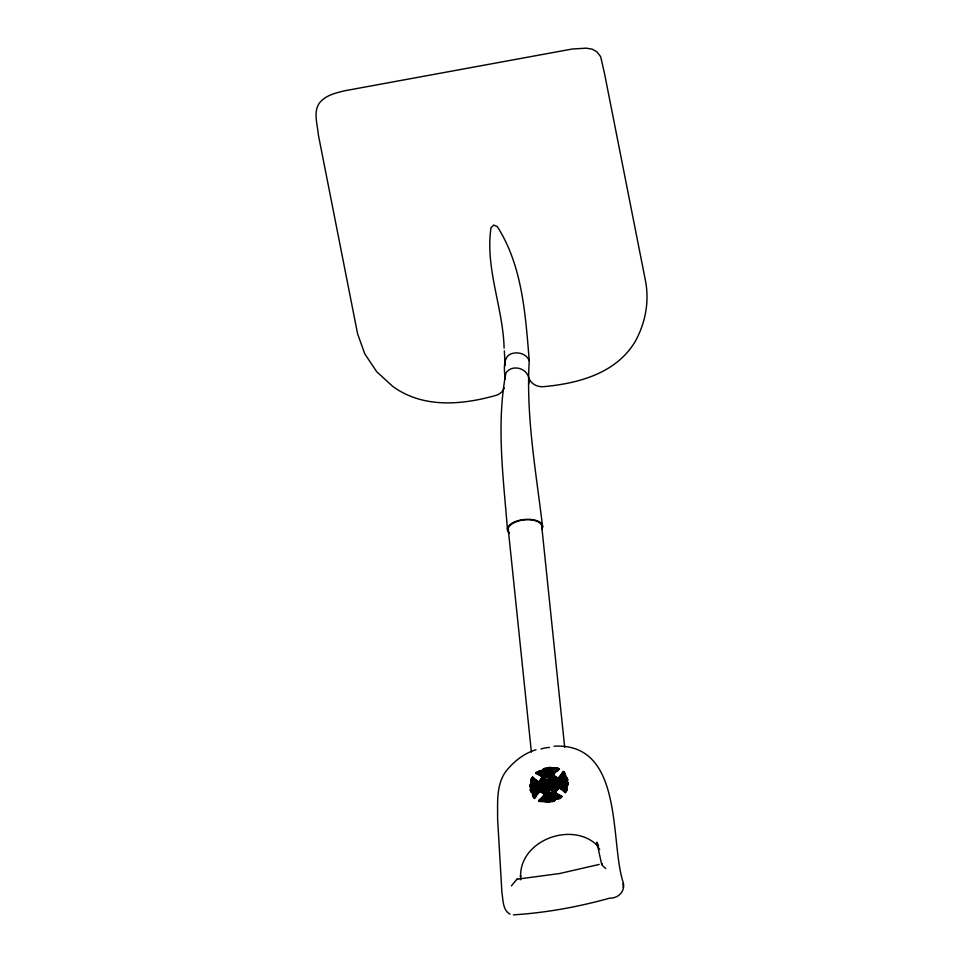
<?xml version="1.0" encoding="UTF-8"?>
<svg xmlns="http://www.w3.org/2000/svg" width="963" height="963" viewBox="0 0 963 963"><rect width="100%" height="100%" fill="white"/><g stroke="black" fill="none" stroke-linecap="round" stroke-linejoin="round"><path stroke-width="1.44" d="M545.913 799.567C546.165 794.09 546.141 802.287 546.755 797.846M533.851 794.415C533.911 791.67 538.606 790.984 539.99 788.035A3.888 3.371 -24.7 0 0 538.1 783.677L536.957 783.545L538.269 784.051A3.888 3.371 -24.7 0 1 540.159 788.396L534.646 793.127M504.106 348.149C503.059 307.654 484.979 268.111 491.01 227.689L493.67 225.065L497.257 226.534C522.536 265.932 525.497 315.202 529.253 360.812C525.894 416.558 536.054 471.738 542.614 526.978M542.927 771.881C545.01 776.948 543.758 769.377 543.252 773.06M555.049 797.894C553.869 793.163 553.003 799.41 554.893 797.292M554.375 783.882L554.327 785.844L553.472 785.615L553.629 782.088L558.01 780.331A25.652 22.221 -24.7 0 0 562.019 775.901L563.608 773.674M505.106 374.342L504.817 379.446M547.02 781.174L544.661 777.045A25.652 22.221 -24.7 0 0 540.207 773.843L537.92 772.639L541.615 771.724L542 773.602M541.76 772.735L541.615 771.724M553.448 789.937L553.677 787.253L553.448 789.937L551.426 790.214L553.316 792.73A25.652 22.221 -24.7 0 0 557.77 795.92C563.596 796.377 555.952 799.796 556.217 797.039M556.361 798.05L555.976 796.172M504.624 373.776C504.106 365.904 503.637 354.372 514.025 353.096C520.02 352.037 527.098 354.793 529.253 360.812L528.916 360.174M543.565 791.742L543.048 789.191L544.143 790.804L544.288 789.359M547.598 790.912L546.394 793.596A25.652 22.221 -24.7 0 1 542.049 798.977L540.797 800.133L541.772 800.759A5.754 4.984 -24.7 0 0 544.685 800.181L544.841 797.882L546.599 794.716A3.876 3.358 -24.7 0 1 548.705 792.705A3.888 3.371 -24.7 0 1 551.606 792.501L555.663 795.799M546.466 796.148L546.767 795.077A3.876 3.358 -24.7 0 1 551.775 792.862L553.304 793.849M556.193 769.016A5.754 4.984 -24.7 0 0 553.292 769.593L553.135 771.881L551.221 774.697A3.876 3.358 -24.7 0 1 546.214 776.912L544.685 775.925M551.51 773.626L551.378 775.059A3.876 3.358 -24.7 0 1 550.138 776.551M553.689 784.797L553.629 782.088M565.474 775.516L565.498 777.105A3.888 3.358 -24.7 0 1 567.014 778.116A3.924 3.395 -24.7 0 1 567.628 780.656L567.183 781.739L567.46 780.295A3.924 3.395 -24.7 0 0 567.303 778.513A3.888 3.358 -24.7 0 0 565.329 776.756M536.945 786.891L538.004 789.082A2.492 2.155 -24.7 0 0 539.148 786.867C538.257 782.823 535.837 786.675 537.836 788.324M537.45 784.833L537.101 787.253M560.875 782.522L560.526 784.941L560.526 782.185M554.074 746.217C623.627 742.365 610.061 839.929 622.724 880.916C626.215 890.077 619.341 898.31 609.675 898.178C578.245 906.881 545.961 912.828 513.387 914.85M543.084 791.839L543.048 789.191M545.323 773.855L545.552 772.675C549.042 773.746 543.108 774.782 546.779 773.301M545.491 774.216L545.552 772.675M552.485 795.558C553.966 798.026 549.849 793.981 552.425 797.099M536.692 789.54L536.078 787.915L535.247 789.106L536.535 789.022M561.285 780.235L561.898 781.86C564.318 780.463 560.49 779.296 561.549 781.258M536.126 785.146C537.198 788.059 533.935 782.702 536.066 786.59M555.446 785.254C556.361 780.259 554.977 789.612 554.207 783.521M554.977 784.038C555.675 779.982 553.532 781.27 555.133 784.4M554.231 789.792C554.387 784.785 552.798 789.732 554.893 789.672L554.568 787.084M554.736 787.445L554.062 789.431M554.893 789.672L554.844 787.915L555.41 789.576L557.505 787.361L558.805 788.24L555.362 792.332L554.303 791.177L556.169 789.431L555.266 786.952M547.586 789.66C547.249 788.107 547.718 790.093 548.561 788.577L548.404 786.952L547.116 788.541L547.225 787.553M549.5 781.487L549.572 782.823L549.5 781.487C551.859 779.934 550.547 784.207 550.86 781.234M548.754 784.231L549.717 783.665L550.15 786.615L549.885 784.026L548.754 784.231L548.501 783.027L551.33 782.51L551.679 783.413L553.123 782.185L553.027 786.494M552.497 783.256L552.377 782.317M544.601 790.298L544.48 791.574L544.432 789.937M544.143 790.804L544.131 788.998M552.124 784.953L552.244 783.677M553.123 789.407L553.147 787.337L554.243 787.144L554.592 789.191M553.28 788.083L553.147 787.337M554.592 779.055L554.688 778.333L554.495 780.524M567.917 783.208A3.864 3.346 -24.7 0 1 567.026 785.808L566.497 786.807A7.138 6.175 -24.7 0 1 566.798 790.623L565.365 792.862L562.958 790.346A24.268 21.017 -24.7 0 0 556.951 786.795L552.858 786.133L553.123 782.185M528.675 383.768L529.132 380.722M539.87 801.685L538.678 800.855L540.604 799.206A24.28 21.03 -24.7 0 0 545.877 792.657L546.165 791.177L545.72 792.296A24.28 21.03 -24.7 0 1 540.436 798.845L538.486 800.662L540.821 801.553A7.162 6.199 -24.7 0 0 543.168 801.469L545.696 801.433A3.864 3.346 -24.7 0 0 548.465 801.962L551.739 801.228A3.924 3.395 -24.7 0 0 554.604 800.385L556.06 798.905A7.066 6.127 -24.7 0 0 557.818 798.796L562.067 796.642L560.779 795.631A24.352 21.09 -24.7 0 1 553.532 790.888M533.767 792.814L533.984 795.257M564.053 776.599L561.477 777.49L557.818 781.378A3.876 3.358 -24.7 0 0 559.708 785.724C564.198 788.312 569.145 788.24 559.876 786.085A3.876 3.358 -24.7 0 1 557.89 784.364A3.888 3.371 -24.7 0 1 557.986 781.739C559.407 778.393 565.064 778.236 563.993 774.517M564.21 776.96L563.656 773.59M532.539 794.788L532.647 793.018A3.888 3.358 -24.7 0 1 530.517 789.504L530.962 788.384L530.071 786.566A3.864 3.346 -24.7 0 1 530.95 783.966L531.648 783.328A7.126 6.175 -24.7 0 1 531.72 778.465L532.768 777.273L535.019 779.428A24.268 21.017 -24.7 0 0 541.025 782.979L545.118 783.641L540.869 782.618A24.268 21.017 -24.7 0 1 534.85 779.067L532.611 776.912L531.564 778.104A7.126 6.175 -24.7 0 0 531.48 782.967L530.794 783.605A3.864 3.346 -24.7 0 0 529.903 786.205L530.806 788.035L530.348 789.118A3.924 3.395 -24.7 0 0 530.517 790.9A3.888 3.358 -24.7 0 0 532.491 792.657L532.732 795.823M565.498 777.105L565.437 774.986M544.179 773.963L544.372 772.23M553.797 795.811L553.605 797.545M554.507 778.923L555.23 780.512M554.82 778.911C555.832 782.137 553.436 777.55 555.314 778.489M555.398 779.549L554.532 780.247L554.339 779.272M511.437 885.852L516.878 879.219L559.539 873.549L599.191 864.437M550.017 774.228L548.019 775.817A2.492 2.155 -24.7 0 1 545.756 775.107L545.925 775.468A2.492 2.155 -24.7 0 0 548.188 776.178C552.642 774.565 547.49 773.157 545.696 775.01M547.791 795.185L549.801 793.596A2.492 2.155 -24.7 0 1 552.052 794.306C551.51 797.147 545.214 794.09 550.174 795.787M547.959 795.546L549.331 794.162M547.803 780.74L547.357 781.571L546.912 780.981C548.031 783.027 545.263 779.573 547.718 779.813M549.885 779.633C549.392 782.51 552.967 781.21 551.065 778.634C548.97 778.176 549.355 782.076 551.293 780.849M554.279 786.265L558.612 786.386A25.652 22.221 -24.7 0 1 564.089 789.78L565.389 790.755L565.413 787.951M565.389 790.755L565.125 787.06M532.804 791.393L533.418 789.865L531.769 788.938L531.624 789.792A2.444 2.119 -24.7 0 0 532.491 791.249L532.972 791.755L533.418 789.865M565.004 778.02C563.03 779.163 566.449 781.884 566.352 779.982A2.444 2.119 -24.7 0 0 565.486 778.525L565.329 778.164A2.444 2.119 -24.7 0 1 566.184 779.621L566.208 780.837M565.173 778.381L564.571 779.91M534.08 791.598L534.621 790.238C538.871 790.647 531.203 793.295 536.114 790.406M534.236 791.959L534.621 790.238M563.74 777.815C560.695 782.558 563.656 774.986 563.355 779.536M556.987 769.136L555.928 770.797A25.652 22.221 -24.7 0 0 551.582 776.178L550.379 778.862L551.426 775.817A25.652 22.221 -24.7 0 1 555.759 770.436L557.023 769.281L556.217 769.016M548.392 788.216L548.79 790.792L547.478 789.853L546.563 793.945A25.652 22.221 -24.7 0 1 542.217 799.338L540.989 800.638M531.769 788.938L531.793 790.154A2.444 2.119 -24.7 0 0 532.659 791.61L532.972 791.755M561.911 783.184C562.44 787.313 562.139 781.342 563.126 784.376M562.079 783.545L561.911 784.917M554.315 774.384A24.28 21.03 -24.7 0 0 552.268 777.478L551.823 778.598L552.1 777.117A24.28 21.03 -24.7 0 1 557.372 770.569L559.334 768.751L556.999 767.86A7.162 6.199 -24.7 0 0 554.652 767.944L552.124 767.98A3.864 3.346 -24.7 0 0 549.343 767.451L546.081 768.185A3.924 3.395 -24.7 0 0 543.204 769.028L542.085 770.906L543.373 769.389A3.924 3.395 -24.7 0 1 546.238 768.546L549.512 767.812A3.864 3.346 -24.7 0 1 552.281 768.342L554.808 768.305A7.162 6.199 -24.7 0 1 557.156 768.221L559.491 769.112L557.541 770.918M605.739 868.554L601.923 864.955L601.767 863.642A17.25 1.902 76.4 0 1 602.381 864.028M547.839 785.712C546.141 788.938 548.633 786.494 547.67 785.351M547.706 780.536L548.693 786.879L546.262 787.325L546.984 785.88L545.696 783.545L546.587 783.376L547.393 785.062L547.706 784.412M546.262 787.325L546.815 785.519L545.696 783.545M540.303 782.04L543.505 778.236L542.614 777.43C538.75 778.345 540.58 784.051 539.184 781.523M557.505 787.361L554.471 791.526M539.34 781.872L542.614 777.43M558.636 787.89L555.362 792.332M561.874 779.368L563.897 778.176M545.082 771.435L546.117 769.473L545.082 771.435L543.493 770.388A2.444 2.119 -24.7 0 1 545.19 769.437L546.117 769.473M552.906 798.339L551.703 799.94L552.798 800.337A2.444 2.119 -24.7 0 0 554.483 799.386L552.906 798.339L554.688 799.085M553.063 798.7L551.871 800.301M546.081 771.507L547.381 769.906L548.32 770.448L549.115 771.351L547.803 772.663L546.081 771.507L547.803 772.663M552.786 776.527L553.484 775.444L555.771 776.527L557.794 778.501L556.807 779.404L552.786 776.527L556.807 779.404M552.955 776.888L553.484 775.444M545.022 792.874L544.492 794.331L545.022 792.874L541.988 791.201M551.727 797.906C548.681 801.469 553.966 797.846 550.174 797.111L548.874 798.423L550.607 799.868M533.815 794.896L534.333 796.184L535.958 793.873A25.652 22.221 -24.7 0 1 539.966 789.443L541.603 788.216L545.552 787.878M534.164 795.823L534.694 796.413L536.126 794.234A25.652 22.221 -24.7 0 1 540.135 789.804L544.288 788.107M555.892 798.869L554.772 800.747M543.457 771.05L543.662 770.737A2.444 2.119 -24.7 0 1 545.347 769.798L546.274 769.834M554.519 798.724L554.327 799.037A2.444 2.119 -24.7 0 1 552.63 799.976L551.703 799.94M534.188 789.106L535.055 787.24C533.538 784.592 530.926 788.926 534.188 789.106L535.055 787.24M562.753 782.173L563.788 780.668C568.88 784.123 559.876 781.703 564.222 783.593M562.922 782.534L563.788 780.668M565.425 781.679L564.053 783.232M535.404 789.467L536.078 787.915M562.573 780.307L561.898 781.86M541.086 781.306L543.505 778.236M531.72 787.156C533.526 783.015 532.467 788.709 531.227 785.952A2.54 2.203 -24.7 0 1 531.817 784.267L532.563 784.953M566.268 782.606C563.668 785.892 566.328 782.546 566.605 783.232M547.634 772.302L548.681 770.737M550.174 797.111L549.03 798.784M543.493 780.343L544.853 779.946L545.01 781.848L543.926 782.076L544.745 780.933L544.023 780.355L543.758 781.643L543.65 780.704M546.924 770.906L547.381 769.906M533.261 787.18L533.755 786.181M549.945 772.374C551.402 774.421 546.647 773.12 549.692 771.917L550.114 772.735M548.814 773.325L549.692 771.917M549.163 796.449C548.633 799.735 548.224 793.789 548.284 797.858M552.064 770.207C551.378 775.709 552.485 767.427 551.221 771.929M541.17 790.358L540.351 791.622L541.17 790.358L545.19 793.235M556.638 779.043L557.794 778.501M550.186 774.589L547.971 774.348L545.865 775.371M550.005 795.426L552.124 794.403M565.425 784.821L566.16 785.507A2.54 2.203 -24.7 0 0 566.75 783.822L566.437 782.883M543.963 780.536L544.54 781.499L544.564 780.186M541.591 787.782L541.712 785.82L541.483 787.541L543.626 787.806L541.423 787.421M550.15 770.508C554.122 768.474 547.032 771.423 549.476 768.643A2.54 2.203 -24.7 0 1 551.269 769.004L551.462 769.196M547.827 799.266C543.65 801.216 551.366 798.399 548.501 801.132A2.54 2.203 -24.7 0 1 546.707 800.771L546.358 800.217M550.306 801.601L551.907 801.589A3.924 3.395 -24.7 0 0 553.894 801.24M550.908 771.423L552.232 770.569M547.068 798.351L545.756 799.206M548.669 769.389L549.644 769.004A2.54 2.203 -24.7 0 1 551.438 769.365L551.618 769.557M549.307 800.385L548.332 800.771A2.54 2.203 -24.7 0 1 546.539 800.409M541.916 770.544L541.748 770.52A7.066 6.127 -24.7 0 0 539.99 770.617L535.741 772.771L537.029 773.783A24.352 21.09 -24.7 0 1 544.276 778.525L545.118 779.825C549.62 779.32 545.624 779.597 547.863 780.897M551.667 773.987L553.304 772.242L553.292 769.593M547.682 781.824L545.828 782.233L545.431 779.669L546.478 782.425L547.851 782.173L546.442 781.101M559.154 783.822L558.997 783.268A2.492 2.155 -24.7 0 1 560.021 781.125L559.852 780.764A2.492 2.155 -24.7 0 0 558.829 782.907L560.43 784.929M546.31 795.787L544.673 797.533L544.685 800.181M533.538 783.894L534.2 784.881C537.787 783.124 530.18 783.148 535.584 784.183M564.438 785.88L563.788 784.893C560.189 786.651 567.797 786.615 562.392 785.591M551.197 796.473L552.654 795.92M553.532 781.848L556.409 780.138A24.352 21.09 -24.7 0 0 562.44 772.976L563.536 771.616L565.016 773.337M544.613 788.288L541.736 789.997A24.352 21.09 -24.7 0 0 537.763 794.066M535.019 785.76L536.066 784.857M562.958 784.014L561.754 784.556M560.803 798.098L559.154 798.857M535.416 783.822L534.2 784.881M562.561 785.952L563.788 784.893M552.593 782.257L556.241 779.777A24.352 21.09 -24.7 0 0 562.272 772.615L563.536 771.327L565.413 774.312M545.383 787.517L541.567 789.636A24.352 21.09 -24.7 0 0 535.536 796.798L534.284 798.086M549.644 802.01L548.633 802.311A3.864 3.346 -24.7 0 1 545.865 801.782L543.926 801.698M554.869 778.61L555.482 778.802M536.018 749.78C523.728 753.343 513.532 761.745 505.683 771.64C495.993 785.387 497.799 802.66 497.582 818.562L501.916 892.448C503.168 899.803 502.53 910.071 510.029 914.164M537.125 783.906C533.502 780.981 531.407 782.365 536.933 783.605M550.607 779.223L550.896 780.8M550.776 779.585L550.74 780.439M553.46 780.331L553.171 778.754L553.159 780.343M565.221 790.394L563.921 789.419A25.652 22.221 -24.7 0 0 558.444 786.037L556.638 785.435M547.658 796.449L549.319 796.81M547.706 780.752L546.948 780.415L547.791 779.982M553.629 778.164C551.522 777.707 551.907 781.607 553.857 780.379C555.639 778.537 551.679 777.514 552.593 780.415M550.21 778.501L551.655 778.236M542.458 782.859L541.579 780.367L542.963 781.751L542.675 780.174L543.313 780.439M547.947 779.717L549.042 780.343L548.128 780.584L547.899 779.211L549.452 779.32L548.067 779.573M545.431 779.669L546.587 782.666M548.994 779.91L548.248 780.487M543.589 781.294L544.324 780.68M548.103 780.945L548.32 781.775L548.922 780.439M548.152 781.414L549.68 781.535L549.283 778.959M542.157 781.27L543.541 782.654L543.156 780.078M549.668 781.848L551.029 781.595M544.95 783.28L541.17 783.978L539.364 783.376A25.652 22.221 -24.7 0 1 533.887 779.994L532.659 778.983L532.852 782.714M549.416 782.462L550.752 782.221M552.425 781.896L556.205 781.21L557.842 779.97A25.652 22.221 -24.7 0 0 561.862 775.54L563.283 773.361L563.812 773.951M542.121 785.266L542.687 785.904L541.615 784.291L540.809 784.436L545.467 783.581L545.985 787.373L545.467 783.581M548.128 783.088L546.623 782.979L548.176 783.088L548.693 786.879M543.626 787.806L543.264 784.376L542.374 784.147L542.687 785.904M543.577 784.725C546.972 785.242 540.375 784.075 545.636 783.942M545.865 783.894L546.587 783.376M548.344 783.449L547.453 783.22L547.393 785.062M550.511 783.051L550.872 786.482L550.511 783.051L548.501 783.027M552.329 782.907L550.583 782.642L551.98 786.277L556.903 785.375L555.868 781.679L555.326 782.161M552.545 782.678L553.28 782.534M553.797 782.45L554.507 782.317M543.77 785.375C546.503 784.616 542.651 786.699 543.939 785.736M551.739 783.762L552.413 784.038M542.59 786.193L542 786.807L542.831 787.253C543.24 785.483 541.423 787.06 542.831 787.253M543.842 786.073L545.13 786.229M543.818 786.639C547.044 786.723 542.614 786.241 544.059 787.734M543.89 787.373L545.816 787.024M546.093 786.964L547.056 786.795M547.815 786.651L548.525 786.518M549.981 786.253L550.704 786.121M552.593 785.772L551.98 786.277M549.849 786.687C553.484 786.711 548.26 786.265 550.294 787.951L551.667 787.71L551.39 787.108M546.948 788.179L548.308 787.927M545.142 789.323C546.864 788.781 544.709 791.923 545.094 788.817C548.043 787.313 546.43 794.198 546.478 788.565M547.562 790.623L546.815 788.504L548.477 788.288M548.97 790.202L549.656 787.987L549.993 790.009L551.149 789.804L550.812 787.77L552.232 790.154L551.486 788.035M562.175 796.425L560.947 795.992A24.352 21.09 -24.7 0 1 553.701 791.249L551.883 787.578L553.219 788.577M545.094 788.817L546.647 788.926M547.502 788.769L546.815 788.504M549.151 788.083L549.825 788.348M553.111 787.722L551.883 787.578M553.316 787.698L554.411 787.505M545.323 790.19L546.238 789.961L545.263 789.179M550.631 789.889L549.018 790.743L549.319 789.744M549.656 787.987L549.825 789.648L551.149 789.804M545.347 791.032L546.286 790.406M547.478 789.853L548.2 790.105M544.312 791.225L543.445 790.117M544.733 791.141L546.707 790.779M548.031 789.744L548.79 790.792M548.862 790.382L552.064 789.792M553.28 789.576L553.027 790.31L551.426 790.214M555.242 789.215L556.072 789.455M546.322 791.538L547.766 791.273M561.453 780.584L562.741 780.668M536.523 789.191L535.247 789.106M541.784 772.085L538.088 773L540.375 774.204A25.652 22.221 -24.7 0 1 544.829 777.406L545.515 778.08M556.193 797.689L559.888 796.774L557.601 795.57A25.652 22.221 -24.7 0 1 553.147 792.368L552.461 791.694M561.706 779.007L563.199 779.175M536.271 790.767L534.79 790.599M554.002 786.554L557.12 787.156A24.268 21.017 -24.7 0 1 563.126 790.707L564.378 791.875M557.144 769.497L556.373 769.377A5.754 4.984 -24.7 0 0 553.46 769.943M540.833 800.277L541.603 800.397M542.085 770.906L541.916 770.869A7.066 6.127 -24.7 0 0 540.159 770.978L536.836 772.362L535.97 773.71M556.06 799.23L556.229 799.254A7.066 6.127 -24.7 0 0 557.986 799.158M560.37 784.58L559.286 783.942M537.619 785.194L538.69 785.832M544.372 775.528L542.313 773.975M544.324 775.335L541.832 773.241M553.605 794.246L556.145 796.533M543.288 770.689L544.914 771.074M543.096 772.23L544.54 772.579M554.881 797.533L553.448 797.195M548.657 772.964L550.318 773.313M541.338 784.339L539.533 783.738A25.652 22.221 -24.7 0 1 534.056 780.355L532.756 779.38L532.563 781.824M554.507 779.633L554.074 778.26L555.314 778.441M553.653 775.793L556.963 777.659M544.324 793.969L541.013 792.104M544.492 794.331L540.183 791.261M544.023 773.602L543.409 773.181M553.966 796.16L554.893 797.075M564.402 779.549L566.039 780.475M541.88 786.181L541.254 785.375M533.574 790.226L531.937 789.299M557.673 787.722L558.805 788.24M551.895 798.267L550.342 797.472M565.04 792.429L566.256 791.309A7.126 6.175 -24.7 0 0 566.328 786.446M545.72 773.024L546.936 773.662M552.256 796.738L551.041 796.112M563.957 781.029L565.594 782.04M534.02 788.745L532.383 787.734M547.538 770.268L548.477 770.809M550.439 799.507L548.874 798.423M548.501 769.04L549.993 770.147M549.476 800.735L547.995 799.627M535.223 787.602L533.923 786.542M534.862 785.399L535.897 786.229M542.783 777.791L543.674 778.586M554.303 791.177L555.206 791.971M561.044 782.883L560.153 781.45M564.872 784.099L565.582 785.17M532.395 784.604L533.105 785.676M567.014 781.378L567.857 782.678M599.708 849.498L596.374 844.611L597.313 845.454C572.07 820.681 519.478 840.314 520.598 876.836L520.562 875.632L520.694 879.797M532.96 796.437L534.609 798.52L535.705 797.159A24.352 21.09 -24.7 0 1 536.668 795.582M533.695 797.677L532.563 795.462M564.27 785.519L564.739 786.362M533.237 783.413L533.707 784.243M552.281 794.764L552.22 794.668A2.492 2.155 -24.7 0 0 549.957 793.957M550.74 771.062L551.522 772.615M547.237 798.712L546.454 797.159M540.809 784.436L541.423 785.724M598.553 845.815L596.855 842.131L601.574 864.088M565.919 785.7L565.991 785.146A2.54 2.203 -24.7 0 0 566.581 783.461M556.903 785.375L556.217 785.495L555.603 783.268M549.091 780.8L548.826 779.549M547.899 779.211L548.116 780.078M551.667 787.71L550.294 787.951M546.551 779.561L545.118 779.825M550.342 789.552L550.68 790.442M543.541 782.654L543.072 782.738M542.963 781.751L542.675 780.174M542.061 780.283L541.579 780.367M546.021 789.166L546.238 789.961M543.264 784.376L543.457 787.457M545.227 791.056L547.73 790.984L547.646 790.214M538.004 789.082L537.956 788.649A2.492 2.155 -24.7 0 0 538.979 786.506L538.835 785.952M532.058 784.075L531.985 784.628A2.54 2.203 -24.7 0 0 531.395 786.314M552.413 787.481L552.702 788.191M551.895 784.123L552.293 785.314M543.553 789.106L543.987 790.442M551.33 782.51L551.679 783.413M551.185 786.446L551.558 787.469M546.418 782.305L546.791 783.328M555.013 788.276L555.41 789.576M554.941 787.012L555.603 788.998M547.706 779.681L547.959 780.343M544.625 788.902L545.383 791.417M544.155 774.974L546.37 777.273A3.876 3.358 -24.7 0 0 549.259 777.069M567.689 782.317L568.074 783.569A3.864 3.346 -24.7 0 1 567.195 786.169M559.972 780.692L560.31 781.812M565.245 773.951L565.606 775.347M504.72 362.594L505.13 365.242L505.045 364.556M564.679 747.24L541.808 527.026A16.889 8.101 -5.9 0 0 523.655 519.96A16.889 8.101 -5.9 0 0 508.572 530.974M555.687 786.879L555.916 789.094M554.243 787.144L554.423 788.829M553.171 778.754L553.292 779.97M549.307 788.432L549.488 790.105M548.802 789.841L549.018 790.743M548.055 788.673L548.14 789.564M545.6 780.018L545.828 782.233M544.817 784.496L545.058 785.531M544.962 785.868L545.19 786.771M543.662 784.303L543.746 785.086M508.211 528.88L531.395 752.079M507.405 528.928C503.384 477.552 496.138 424.105 505.912 373.078C511.582 364.183 526.412 367.722 528.723 377.604A13.747 11.857 3.7 0 0 544.853 386.548C579.281 383.19 616.079 373.163 635.05 341.781C645.33 323.291 649.495 301.973 645.523 281.027L604.571 73.778L600.695 56.769L596.904 51.773L592.016 49.089L586.142 48.174L572.263 49.005L344.333 90.835C336.412 92.797 327.721 94.843 321.618 100.585C312.144 109.264 317.477 123.782 318.332 134.748L357.61 333.872L364.796 353.878L376.689 371.694L392.591 386.283C422.432 408.143 460.567 405.182 494.537 395.781A13.747 11.857 3.7 0 0 504.263 387.993M504.335 350.845L505.069 363.87M623.061 883.589L623.326 887.681M516.878 879.219A17.25 2.961 82.8 0 1 517.709 879.568M544.528 799.832A5.754 4.984 -24.7 0 1 541.615 800.397M537.198 774.144A24.352 21.09 -24.7 0 1 544.444 778.886M509.319 533.093A17.707 8.486 -5.9 0 1 523.595 519.563A17.707 8.486 -5.9 0 1 541.784 529.229M541.001 748.985A16.889 8.101 -5.9 0 1 549.512 747.42"/></g></svg>
